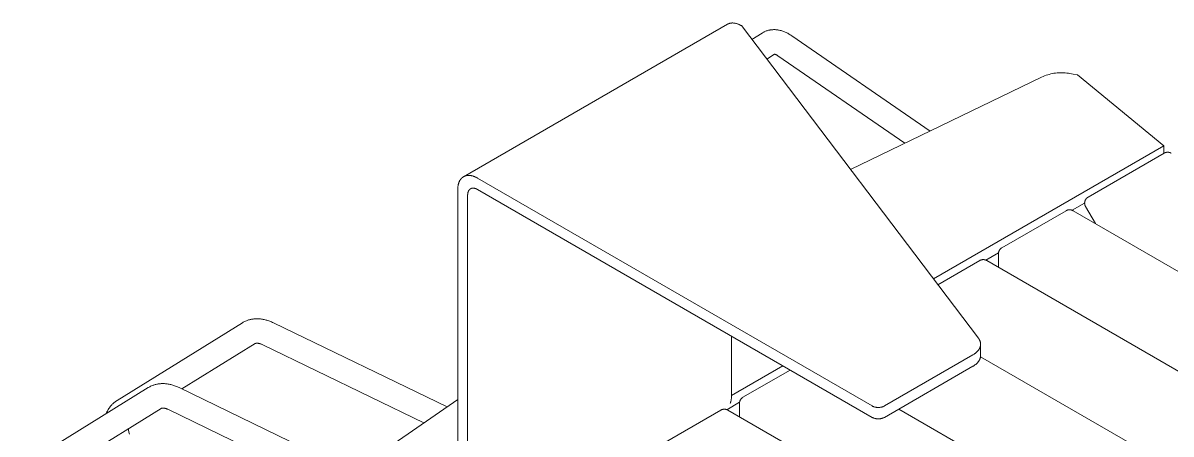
# Model space of a CAD drawing. Header units: inches. Extents: x -2 to 206, y 1 to 129.
# Drawn here: x 137.83 to 154.47, y 75.97 to 81.93 of the extents above; entities that cross this region are included whole.
import ezdxf

# ---------------------------------------------------------------- set-up
doc = ezdxf.new("R2010")
doc.units = ezdxf.units.IN
doc.layers.add('ZANO_R', color=7, linetype='Continuous', lineweight=0)

msp = doc.modelspace()

# ---------------------------------------------------------------- linework, layer by layer
at = {"layer": 'ZANO_R'}
for p, q in [((144.21824, 79.69904), (148.04238, 81.90691)), ((148.04238, 81.90691), (148.04488, 81.90832)), ((148.04488, 81.90832), (148.04742, 81.90968)), ((148.04742, 81.90968), (148.04998, 81.91098)), ((148.04998, 81.91098), (148.05257, 81.91223)), ((148.05257, 81.91223), (148.05518, 81.91342)), ((148.05518, 81.91342), (148.05782, 81.91456)), ((148.05782, 81.91456), (148.06048, 81.91564)), ((148.06048, 81.91564), (148.06316, 81.91666)), ((148.06316, 81.91666), (148.06592, 81.91765)), ((148.06592, 81.91765), (148.0687, 81.91858)), ((148.0687, 81.91858), (148.07149, 81.91945)), ((148.07149, 81.91945), (148.07431, 81.92027)), ((148.07431, 81.92027), (148.07714, 81.92103)), ((148.07714, 81.92103), (148.07998, 81.92173)), ((148.07998, 81.92173), (148.08284, 81.92237)), ((148.08284, 81.92237), (148.08571, 81.92296)), ((148.08571, 81.92296), (148.08876, 81.92352)), ((148.08876, 81.92352), (148.09182, 81.92402)), ((148.09182, 81.92402), (148.09489, 81.92445)), ((148.09489, 81.92445), (148.09797, 81.92482)), ((148.09797, 81.92482), (148.10105, 81.92514)), ((148.10105, 81.92514), (148.10414, 81.92539)), ((148.10414, 81.92539), (148.10724, 81.92559)), ((148.10724, 81.92559), (148.11034, 81.92573)), ((148.11034, 81.92573), (148.11344, 81.92582)), ((148.11344, 81.92582), (148.11655, 81.92585)), ((148.11655, 81.92585), (148.12275, 81.92574)), ((148.12275, 81.92574), (148.12895, 81.92543)), ((148.12895, 81.92543), (148.13514, 81.92492)), ((148.13514, 81.92492), (148.14198, 81.92413)), ((148.14198, 81.92413), (148.1488, 81.92311)), ((148.1488, 81.92311), (148.15557, 81.92186)), ((148.15557, 81.92186), (148.16231, 81.92042)), ((148.16231, 81.92042), (148.169, 81.91877)), ((148.169, 81.91877), (148.17564, 81.91693)), ((148.17564, 81.91693), (148.18223, 81.91492)), ((148.18223, 81.91492), (148.18877, 81.91274)), ((148.18877, 81.91274), (148.19601, 81.91011)), ((148.19601, 81.91011), (148.20317, 81.9073)), ((148.20317, 81.9073), (148.21026, 81.9043)), ((148.21026, 81.9043), (148.21727, 81.90113)), ((148.21727, 81.90113), (148.2242, 81.89779)), ((148.2242, 81.89779), (148.23106, 81.8943)), ((148.23106, 81.8943), (148.23785, 81.89066)), ((148.23785, 81.89066), (148.24455, 81.88688)), ((148.24455, 81.88688), (151.67958, 77.36041)), ((148.39639, 81.68679), (148.54559, 81.78039)), ((148.54559, 81.78039), (148.55298, 81.78488)), ((148.55298, 81.78488), (148.5605, 81.78918)), ((148.5605, 81.78918), (148.56812, 81.79326)), ((148.56812, 81.79326), (148.57585, 81.79714)), ((148.57585, 81.79714), (148.58567, 81.80169)), ((148.58567, 81.80169), (148.59564, 81.8059)), ((148.59564, 81.8059), (148.60574, 81.80977)), ((148.60574, 81.80977), (148.61597, 81.81329)), ((148.61597, 81.81329), (148.62631, 81.81646)), ((148.62631, 81.81646), (148.63675, 81.81928)), ((148.63675, 81.81928), (148.64567, 81.8214)), ((148.64567, 81.8214), (148.65462, 81.82326)), ((148.65462, 81.82326), (148.6636, 81.82486)), ((148.6636, 81.82486), (148.67261, 81.82621)), ((148.67261, 81.82621), (148.68163, 81.82732)), ((148.68163, 81.82732), (148.69067, 81.82817)), ((148.69067, 81.82817), (148.69973, 81.82879)), ((148.69973, 81.82879), (148.7088, 81.82916)), ((148.7088, 81.82916), (148.71787, 81.8293)), ((148.71787, 81.8293), (148.72695, 81.8292)), ((148.72695, 81.8292), (148.73603, 81.82887)), ((148.73603, 81.82887), (148.74511, 81.8283)), ((148.74511, 81.8283), (148.75418, 81.82752)), ((148.75418, 81.82752), (148.76324, 81.82651)), ((148.76324, 81.82651), (148.77229, 81.82527)), ((148.77229, 81.82527), (148.78132, 81.82382)), ((148.78132, 81.82382), (148.79392, 81.82143)), ((148.79392, 81.82143), (148.80646, 81.81863)), ((148.80646, 81.81863), (148.81893, 81.81543)), ((148.81893, 81.81543), (148.83135, 81.81184)), ((148.83135, 81.81184), (148.84369, 81.80787)), ((148.84369, 81.80787), (148.85596, 81.80352)), ((148.85596, 81.80352), (148.86815, 81.7988)), ((148.86815, 81.7988), (148.88026, 81.79374)), ((148.88026, 81.79374), (148.89228, 81.78832)), ((148.89228, 81.78832), (148.9042, 81.78257)), ((148.9042, 81.78257), (148.91604, 81.77649)), ((148.91604, 81.77649), (148.92777, 81.77009)), ((148.92777, 81.77009), (148.93939, 81.76338)), ((148.93939, 81.76338), (148.95091, 81.75637)), ((148.95091, 81.75637), (148.96231, 81.74907)), ((148.96231, 81.74907), (148.9736, 81.74148)), ((148.9736, 81.74148), (150.98161, 80.35985)), ((148.72391, 81.47459), (148.61112, 81.40384)), ((148.72282, 81.47459), (148.71858, 81.47549)), ((148.72703, 81.47353), (148.72282, 81.47459)), ((148.7312, 81.47233), (148.72703, 81.47353)), ((148.73532, 81.47098), (148.7312, 81.47233)), ((148.73939, 81.46949), (148.73532, 81.47098)), ((148.74341, 81.46786), (148.73939, 81.46949)), ((148.74738, 81.46609), (148.74341, 81.46786)), ((148.75127, 81.46418), (148.74738, 81.46609)), ((148.7551, 81.46214), (148.75127, 81.46418)), ((148.75885, 81.45997), (148.7551, 81.46214)), ((148.76253, 81.45767), (148.75885, 81.45997)), ((148.76612, 81.45524), (148.76253, 81.45767)), ((148.76963, 81.45268), (148.76612, 81.45524)), ((148.77305, 81.45001), (148.76963, 81.45268)), ((150.61534, 80.1824), (148.77305, 81.45001)), ((152.79772, 81.19964), (152.77462, 81.19631)), ((152.82092, 81.20218), (152.79772, 81.19964)), ((152.8442, 81.20394), (152.82092, 81.20218)), ((152.86752, 81.20491), (152.8442, 81.20394)), ((152.89085, 81.20509), (152.86752, 81.20491)), ((152.91418, 81.20448), (152.89085, 81.20509)), ((152.93748, 81.20309), (152.91418, 81.20448)), ((152.96072, 81.20091), (152.93748, 81.20309)), ((152.98387, 81.19794), (152.96072, 81.20091)), ((153.0069, 81.1942), (152.98387, 81.19794)), ((149.82763, 79.80079), (152.59651, 81.14219)), ((152.61789, 81.15156), (152.59651, 81.14219)), ((152.63957, 81.16021), (152.61789, 81.15156)), ((152.66152, 81.16812), (152.63957, 81.16021)), ((152.68374, 81.17528), (152.66152, 81.16812)), ((152.70618, 81.18169), (152.68374, 81.17528)), ((152.72882, 81.18733), (152.70618, 81.18169)), ((152.75165, 81.19221), (152.72882, 81.18733)), ((152.77462, 81.19631), (152.75165, 81.19221)), ((153.0298, 81.18968), (153.0069, 81.1942)), ((153.05253, 81.18439), (153.0298, 81.18968)), ((153.05253, 81.18439), (153.11697, 81.17576)), ((153.11697, 81.17576), (154.36627, 80.14472)), ((154.36627, 80.14472), (151.02887, 78.21787)), ((153.26985, 79.4035), (154.37194, 80.03979)), ((154.36627, 80.14472), (154.36627, 80.03651)), ((154.37194, 80.03979), (154.37492, 80.04144)), ((154.37492, 80.04144), (154.37796, 80.043)), ((154.37796, 80.043), (154.38105, 80.04445)), ((154.38105, 80.04445), (154.38419, 80.0458)), ((154.38419, 80.0458), (154.38737, 80.04704)), ((154.38737, 80.04704), (154.39059, 80.04817)), ((154.39059, 80.04817), (154.39385, 80.04919)), ((154.39385, 80.04919), (154.39714, 80.0501)), ((154.39714, 80.0501), (154.40046, 80.0509)), ((154.40046, 80.0509), (154.40381, 80.05159)), ((154.40381, 80.05159), (154.40717, 80.05216)), ((154.40717, 80.05216), (154.41055, 80.05262)), ((154.41055, 80.05262), (154.41395, 80.05297)), ((154.41395, 80.05297), (154.41736, 80.0532)), ((154.41736, 80.0532), (154.42077, 80.05331)), ((154.42077, 80.05331), (154.42419, 80.05331)), ((154.42419, 80.05331), (154.4276, 80.0532)), ((154.4276, 80.0532), (154.43101, 80.05297)), ((154.43101, 80.05297), (154.4344, 80.05262)), ((154.4344, 80.05262), (154.43779, 80.05216)), ((154.43779, 80.05216), (154.44115, 80.05159)), ((154.44115, 80.05159), (154.4445, 80.0509)), ((154.4445, 80.0509), (154.44782, 80.0501)), ((154.44782, 80.0501), (154.45111, 80.04919)), ((154.45111, 80.04919), (154.45437, 80.04817)), ((154.45437, 80.04817), (154.45759, 80.04704)), ((154.45759, 80.04704), (154.46077, 80.0458)), ((154.46077, 80.0458), (154.46391, 80.04445)), ((154.46391, 80.04445), (154.467, 80.043)), ((154.467, 80.043), (154.47004, 80.04144)), ((154.47004, 80.04144), (154.47302, 80.03979)), ((144.21824, 79.69904), (144.22087, 79.70052)), ((144.22087, 79.70052), (144.22354, 79.70195)), ((144.22354, 79.70195), (144.22624, 79.70331)), ((144.22624, 79.70331), (144.22897, 79.70461)), ((144.22897, 79.70461), (144.23173, 79.70586)), ((144.23173, 79.70586), (144.23453, 79.70704)), ((144.23453, 79.70704), (144.23735, 79.70816)), ((144.23735, 79.70816), (144.2402, 79.70922)), ((144.2402, 79.70922), (144.24308, 79.71023)), ((144.24308, 79.71023), (144.24599, 79.71117)), ((144.24599, 79.71117), (144.24892, 79.71205)), ((144.24892, 79.71205), (144.25188, 79.71287)), ((144.25188, 79.71287), (144.25486, 79.71362)), ((144.25486, 79.71362), (144.25787, 79.71432)), ((144.25787, 79.71432), (144.2609, 79.71496)), ((144.2609, 79.71496), (144.26396, 79.71553)), ((144.26396, 79.71553), (144.26703, 79.71604)), ((144.26703, 79.71604), (144.27013, 79.7165)), ((144.27013, 79.7165), (144.27324, 79.71689)), ((144.27324, 79.71689), (144.27638, 79.71722)), ((144.27638, 79.71722), (144.27953, 79.71749)), ((144.27953, 79.71749), (144.2827, 79.71771)), ((144.2827, 79.71771), (144.28589, 79.71786)), ((144.28589, 79.71786), (144.28909, 79.71795)), ((144.28909, 79.71795), (144.29231, 79.71798)), ((144.29231, 79.71798), (144.29554, 79.71796)), ((144.29554, 79.71796), (144.29879, 79.71788)), ((144.29879, 79.71788), (144.30204, 79.71773)), ((144.30204, 79.71773), (144.30859, 79.71728)), ((144.30859, 79.71728), (144.31517, 79.7166)), ((144.31517, 79.7166), (144.32178, 79.71569)), ((144.32178, 79.71569), (144.32842, 79.71457)), ((144.32842, 79.71457), (144.33507, 79.71324)), ((144.33507, 79.71324), (144.34174, 79.71169)), ((144.34174, 79.71169), (144.34841, 79.70995)), ((144.34841, 79.70995), (144.35508, 79.708)), ((144.35508, 79.708), (144.36174, 79.70586)), ((144.36174, 79.70586), (144.36839, 79.70354)), ((144.36839, 79.70354), (144.37501, 79.70104)), ((144.37501, 79.70104), (144.38162, 79.69836)), ((144.13478, 79.5285), (144.13514, 79.53573)), ((144.13514, 79.53573), (144.13565, 79.54294)), ((144.13565, 79.54294), (144.13632, 79.5501)), ((144.13632, 79.5501), (144.13714, 79.55721)), ((144.13714, 79.55721), (144.13812, 79.56427)), ((144.13812, 79.56427), (144.13927, 79.57126)), ((144.13927, 79.57126), (144.14058, 79.57818)), ((144.14058, 79.57818), (144.14206, 79.58501)), ((144.14206, 79.58501), (144.14371, 79.59176)), ((144.14371, 79.59176), (144.14553, 79.59841)), ((144.14553, 79.59841), (144.14753, 79.60496)), ((144.14753, 79.60496), (144.1497, 79.61139)), ((144.1497, 79.61139), (144.15205, 79.6177)), ((144.15205, 79.6177), (144.15457, 79.62388)), ((144.15457, 79.62388), (144.15727, 79.62992)), ((144.15727, 79.62992), (144.16015, 79.63581)), ((144.16015, 79.63581), (144.16166, 79.6387)), ((144.16166, 79.6387), (144.16321, 79.64156)), ((144.16321, 79.64156), (144.1648, 79.64437)), ((144.1648, 79.64437), (144.16644, 79.64714)), ((144.16644, 79.64714), (144.16812, 79.64986)), ((144.16812, 79.64986), (144.16984, 79.65255)), ((144.16984, 79.65255), (144.17161, 79.65519)), ((144.17161, 79.65519), (144.17343, 79.65778)), ((144.17343, 79.65778), (144.17528, 79.66033)), ((144.17528, 79.66033), (144.17718, 79.66283)), ((144.17718, 79.66283), (144.17912, 79.66529)), ((144.17912, 79.66529), (144.1811, 79.66769)), ((144.1811, 79.66769), (144.18313, 79.67005)), ((144.18313, 79.67005), (144.18519, 79.67236)), ((144.18519, 79.67236), (144.1873, 79.67462)), ((144.1873, 79.67462), (144.18945, 79.67682)), ((144.18945, 79.67682), (144.19164, 79.67897)), ((144.19164, 79.67897), (144.19387, 79.68107)), ((144.19387, 79.68107), (144.19613, 79.68312)), ((144.19613, 79.68312), (144.19844, 79.68511)), ((144.19844, 79.68511), (144.20079, 79.68705)), ((144.20079, 79.68705), (144.20317, 79.68894)), ((144.20317, 79.68894), (144.20559, 79.69076)), ((144.20559, 79.69076), (144.20805, 79.69253)), ((144.20805, 79.69253), (144.21054, 79.69425)), ((144.21054, 79.69425), (144.21307, 79.6959)), ((144.21307, 79.6959), (144.21564, 79.6975)), ((144.21564, 79.6975), (144.21824, 79.69904)), ((144.34997, 79.53318), (144.3484, 79.53304)), ((144.35156, 79.53329), (144.34997, 79.53318)), ((144.35315, 79.53336), (144.35156, 79.53329)), ((144.35475, 79.53341), (144.35315, 79.53336)), ((144.35636, 79.53343), (144.35475, 79.53341)), ((144.35798, 79.53341), (144.35636, 79.53343)), ((144.3596, 79.53337), (144.35798, 79.53341)), ((144.36123, 79.5333), (144.3596, 79.53337)), ((144.3645, 79.53307), (144.36123, 79.5333)), ((144.38162, 79.69836), (144.38819, 79.69552)), ((144.38819, 79.69552), (144.39472, 79.69251)), ((144.39472, 79.69251), (144.40122, 79.68935)), ((144.40122, 79.68935), (144.40767, 79.68605)), ((144.40767, 79.68605), (144.41407, 79.6826)), ((144.41407, 79.6826), (144.42041, 79.67902)), ((144.42041, 79.67902), (150.13912, 76.37732)), ((144.1345, 79.51394), (144.13457, 79.52123)), ((144.1345, 74.39664), (144.1345, 79.51394)), ((144.13457, 79.52123), (144.13478, 79.5285)), ((144.27749, 79.43505), (144.27745, 79.4314)), ((144.27745, 79.4314), (144.27745, 74.3141)), ((144.2776, 79.43868), (144.27749, 79.43505)), ((144.27778, 79.4423), (144.2776, 79.43868)), ((144.27803, 79.4459), (144.27778, 79.4423)), ((144.27837, 79.44948), (144.27803, 79.4459)), ((144.27878, 79.45304), (144.27837, 79.44948)), ((144.27927, 79.45657), (144.27878, 79.45304)), ((144.27984, 79.46006), (144.27927, 79.45657)), ((144.2805, 79.46352), (144.27984, 79.46006)), ((144.28124, 79.46694), (144.2805, 79.46352)), ((144.28206, 79.47031), (144.28124, 79.46694)), ((144.28297, 79.47364), (144.28206, 79.47031)), ((144.28397, 79.47691), (144.28297, 79.47364)), ((144.28506, 79.48013), (144.28397, 79.47691)), ((144.28623, 79.48328), (144.28506, 79.48013)), ((144.28749, 79.48637), (144.28623, 79.48328)), ((144.28884, 79.48939), (144.28749, 79.48637)), ((144.29028, 79.49234), (144.28884, 79.48939)), ((144.29103, 79.49379), (144.29028, 79.49234)), ((144.29181, 79.49521), (144.29103, 79.49379)), ((144.29261, 79.49662), (144.29181, 79.49521)), ((144.29343, 79.498), (144.29261, 79.49662)), ((144.29427, 79.49936), (144.29343, 79.498)), ((144.29513, 79.50071), (144.29427, 79.49936)), ((144.29601, 79.50203), (144.29513, 79.50071)), ((144.29692, 79.50332), (144.29601, 79.50203)), ((144.29785, 79.5046), (144.29692, 79.50332)), ((144.2988, 79.50585), (144.29785, 79.5046)), ((144.29977, 79.50708), (144.2988, 79.50585)), ((144.30076, 79.50828), (144.29977, 79.50708)), ((144.30177, 79.50946), (144.30076, 79.50828)), ((144.3028, 79.51061), (144.30177, 79.50946)), ((144.30386, 79.51174), (144.3028, 79.51061)), ((144.30493, 79.51284), (144.30386, 79.51174)), ((144.30602, 79.51392), (144.30493, 79.51284)), ((144.30714, 79.51497), (144.30602, 79.51392)), ((144.30827, 79.51599), (144.30714, 79.51497)), ((144.30943, 79.51699), (144.30827, 79.51599)), ((144.3106, 79.51796), (144.30943, 79.51699)), ((144.31179, 79.5189), (144.3106, 79.51796)), ((144.313, 79.51982), (144.31179, 79.5189)), ((144.31423, 79.5207), (144.313, 79.51982)), ((144.31548, 79.52156), (144.31423, 79.5207)), ((144.31674, 79.52239), (144.31548, 79.52156)), ((144.31803, 79.52318), (144.31674, 79.52239)), ((144.31933, 79.52395), (144.31803, 79.52318)), ((144.32064, 79.5247), (144.31933, 79.52395)), ((144.32198, 79.52541), (144.32064, 79.5247)), ((144.32333, 79.52609), (144.32198, 79.52541)), ((144.32469, 79.52674), (144.32333, 79.52609)), ((144.32607, 79.52736), (144.32469, 79.52674)), ((144.32747, 79.52795), (144.32607, 79.52736)), ((144.32888, 79.52851), (144.32747, 79.52795)), ((144.33031, 79.52905), (144.32888, 79.52851)), ((144.33175, 79.52955), (144.33031, 79.52905)), ((144.3332, 79.53002), (144.33175, 79.52955)), ((144.33467, 79.53046), (144.3332, 79.53002)), ((144.33615, 79.53087), (144.33467, 79.53046)), ((144.33764, 79.53125), (144.33615, 79.53087)), ((144.33914, 79.53159), (144.33764, 79.53125)), ((144.34066, 79.53191), (144.33914, 79.53159)), ((144.34218, 79.5322), (144.34066, 79.53191)), ((144.34372, 79.53246), (144.34218, 79.5322)), ((144.34527, 79.53268), (144.34372, 79.53246)), ((144.34683, 79.53288), (144.34527, 79.53268)), ((144.3484, 79.53304), (144.34683, 79.53288)), ((144.36779, 79.53273), (144.3645, 79.53307)), ((144.3711, 79.53228), (144.36779, 79.53273)), ((144.37442, 79.53172), (144.3711, 79.53228)), ((144.37774, 79.53105), (144.37442, 79.53172)), ((144.38108, 79.53028), (144.37774, 79.53105)), ((144.38441, 79.52941), (144.38108, 79.53028)), ((144.38775, 79.52843), (144.38441, 79.52941)), ((144.39108, 79.52737), (144.38775, 79.52843)), ((144.3944, 79.5262), (144.39108, 79.52737)), ((144.39771, 79.52495), (144.3944, 79.5262)), ((144.40101, 79.52361), (144.39771, 79.52495)), ((144.4043, 79.52219), (144.40101, 79.52361)), ((144.40757, 79.52069), (144.4043, 79.52219)), ((144.41081, 79.51911), (144.40757, 79.52069)), ((144.41404, 79.51746), (144.41081, 79.51911)), ((144.41724, 79.51573), (144.41404, 79.51746)), ((144.42041, 79.51394), (144.41724, 79.51573)), ((150.13912, 76.21224), (144.42041, 79.51394)), ((153.23201, 79.36501), (153.23372, 79.36797)), ((153.23372, 79.36797), (153.23553, 79.37087)), ((153.23553, 79.37087), (153.23743, 79.3737)), ((153.23743, 79.3737), (153.23943, 79.37647)), ((153.23943, 79.37647), (153.24152, 79.37917)), ((153.24152, 79.37917), (153.2437, 79.3818)), ((153.2437, 79.3818), (153.24596, 79.38435)), ((153.24596, 79.38435), (153.24832, 79.38683)), ((153.24832, 79.38683), (153.25075, 79.38922)), ((153.25075, 79.38922), (153.25327, 79.39153)), ((153.25327, 79.39153), (153.25586, 79.39376)), ((153.25586, 79.39376), (153.25852, 79.39589)), ((153.25852, 79.39589), (153.26126, 79.39794)), ((153.26126, 79.39794), (153.26406, 79.39989)), ((153.26406, 79.39989), (153.26693, 79.40174)), ((153.26693, 79.40174), (153.26985, 79.4035)), ((152.02074, 78.66996), (152.94997, 79.20645)), ((152.94997, 79.20645), (152.95296, 79.20811)), ((152.95296, 79.20811), (152.956, 79.20966)), ((152.956, 79.20966), (152.95909, 79.21111)), ((152.95909, 79.21111), (152.96222, 79.21246)), ((152.96222, 79.21246), (152.96541, 79.2137)), ((152.96541, 79.2137), (152.96863, 79.21483)), ((152.96863, 79.21483), (152.97188, 79.21585)), ((152.97188, 79.21585), (152.97518, 79.21677)), ((152.97518, 79.21677), (152.9785, 79.21757)), ((152.9785, 79.21757), (152.98184, 79.21825)), ((152.98184, 79.21825), (152.98521, 79.21883)), ((152.98521, 79.21883), (152.98859, 79.21929)), ((152.98859, 79.21929), (152.99199, 79.21963)), ((152.99199, 79.21963), (152.99539, 79.21986)), ((152.99539, 79.21986), (152.99881, 79.21998)), ((152.99881, 79.21998), (153.00222, 79.21998)), ((153.00222, 79.21998), (153.00563, 79.21986)), ((153.00563, 79.21986), (153.00904, 79.21963)), ((153.00904, 79.21963), (153.01244, 79.21929)), ((153.01244, 79.21929), (153.01582, 79.21883)), ((153.01582, 79.21883), (153.01919, 79.21825)), ((153.01919, 79.21825), (153.02253, 79.21757)), ((153.02253, 79.21757), (153.02585, 79.21677)), ((153.02585, 79.21677), (153.02914, 79.21585)), ((153.02914, 79.21585), (153.0324, 79.21483)), ((153.0324, 79.21483), (153.03562, 79.2137)), ((153.03562, 79.2137), (153.0388, 79.21246)), ((153.21932, 79.31746), (153.03802, 79.21278)), ((153.0388, 79.21246), (153.04194, 79.21111)), ((153.04194, 79.21111), (153.04503, 79.20966)), ((153.04503, 79.20966), (153.04807, 79.20811)), ((153.04807, 79.20811), (153.05106, 79.20645)), ((153.05106, 79.20645), (197.54687, 53.51678)), ((153.21931, 79.31596), (153.21937, 79.31937)), ((153.21936, 79.31265), (153.21931, 79.31596)), ((153.21953, 79.30934), (153.21936, 79.31265)), ((153.21937, 79.31937), (153.21954, 79.32278)), ((153.2198, 79.30605), (153.21953, 79.30934)), ((153.21954, 79.32278), (153.21983, 79.32618)), ((153.22018, 79.30276), (153.2198, 79.30605)), ((153.21983, 79.32618), (153.22023, 79.32957)), ((153.22066, 79.29949), (153.22018, 79.30276)), ((153.22023, 79.32957), (153.22075, 79.33295)), ((153.22125, 79.29623), (153.22066, 79.29949)), ((153.22075, 79.33295), (153.22138, 79.3363)), ((153.22195, 79.293), (153.22125, 79.29623)), ((153.22138, 79.3363), (153.22212, 79.33964)), ((153.22276, 79.28979), (153.22195, 79.293)), ((153.22212, 79.33964), (153.22298, 79.34294)), ((153.22366, 79.28661), (153.22276, 79.28979)), ((153.22298, 79.34294), (153.22395, 79.34622)), ((153.22468, 79.28346), (153.22366, 79.28661)), ((153.22395, 79.34622), (153.22502, 79.34946)), ((153.22579, 79.28035), (153.22468, 79.28346)), ((153.22502, 79.34946), (153.22621, 79.35266)), ((153.22701, 79.27727), (153.22579, 79.28035)), ((153.22621, 79.35266), (153.2275, 79.35582)), ((153.22832, 79.27424), (153.22701, 79.27727)), ((153.2275, 79.35582), (153.2289, 79.35893)), ((153.22974, 79.27125), (153.22832, 79.27424)), ((153.2289, 79.35893), (153.23041, 79.362)), ((153.23125, 79.2683), (153.22974, 79.27125)), ((153.23041, 79.362), (153.23201, 79.36501)), ((153.23285, 79.26541), (153.23125, 79.2683)), ((153.37481, 79.01953), (153.23285, 79.26541)), ((151.97124, 78.59687), (151.78713, 78.49058)), ((151.9702, 78.58242), (151.97025, 78.58583)), ((151.9702, 78.38609), (151.9702, 78.58242)), ((151.97025, 78.58583), (151.97043, 78.58924)), ((151.97043, 78.58924), (151.97072, 78.59264)), ((151.97072, 78.59264), (151.97112, 78.59603)), ((151.97112, 78.59603), (151.97164, 78.59941)), ((151.97164, 78.59941), (151.97227, 78.60276)), ((151.97227, 78.60276), (151.97301, 78.6061)), ((151.97301, 78.6061), (151.97387, 78.6094)), ((151.97387, 78.6094), (151.97483, 78.61268)), ((151.97483, 78.61268), (151.97591, 78.61592)), ((151.97591, 78.61592), (151.9771, 78.61912)), ((151.9771, 78.61912), (151.97839, 78.62228)), ((151.97839, 78.62228), (151.97979, 78.62539)), ((151.97979, 78.62539), (151.98129, 78.62846)), ((151.98129, 78.62846), (151.9829, 78.63147)), ((151.9829, 78.63147), (151.98461, 78.63443)), ((151.98461, 78.63443), (151.98641, 78.63733)), ((151.98641, 78.63733), (151.98832, 78.64016)), ((151.98832, 78.64016), (151.99031, 78.64293)), ((151.99031, 78.64293), (151.9924, 78.64563)), ((151.9924, 78.64563), (151.99458, 78.64826)), ((151.99458, 78.64826), (151.99685, 78.65081)), ((151.99685, 78.65081), (151.9992, 78.65329)), ((151.9992, 78.65329), (152.00164, 78.65568)), ((152.00164, 78.65568), (152.00415, 78.65799)), ((152.00415, 78.65799), (152.00674, 78.66022)), ((152.00674, 78.66022), (152.00941, 78.66235)), ((152.00941, 78.66235), (152.01214, 78.6644)), ((152.01214, 78.6644), (152.01495, 78.66635)), ((152.01495, 78.66635), (152.01781, 78.6682)), ((152.01781, 78.6682), (152.02074, 78.66996)), ((151.09249, 78.13404), (151.69908, 78.48425)), ((151.69908, 78.48425), (151.70207, 78.48591)), ((151.70207, 78.48591), (151.70511, 78.48746)), ((151.70511, 78.48746), (151.7082, 78.48892)), ((151.7082, 78.48892), (151.71134, 78.49026)), ((151.71134, 78.49026), (151.71452, 78.4915)), ((151.71452, 78.4915), (151.71774, 78.49263)), ((151.71774, 78.49263), (151.721, 78.49366)), ((151.721, 78.49366), (151.72429, 78.49457)), ((151.72429, 78.49457), (151.72761, 78.49537)), ((151.72761, 78.49537), (151.73095, 78.49605)), ((151.73095, 78.49605), (151.73432, 78.49663)), ((151.73432, 78.49663), (151.7377, 78.49709)), ((151.7377, 78.49709), (151.7411, 78.49743)), ((151.7411, 78.49743), (151.74451, 78.49766)), ((151.74451, 78.49766), (151.74792, 78.49778)), ((151.74792, 78.49778), (151.75133, 78.49778)), ((151.75133, 78.49778), (151.75475, 78.49766)), ((151.75475, 78.49766), (151.75815, 78.49743)), ((151.75815, 78.49743), (151.76155, 78.49709)), ((151.76155, 78.49709), (151.76493, 78.49663)), ((151.76493, 78.49663), (151.7683, 78.49605)), ((151.7683, 78.49605), (151.77165, 78.49537)), ((151.77165, 78.49537), (151.77496, 78.49457)), ((151.77496, 78.49457), (151.77826, 78.49366)), ((151.77826, 78.49366), (151.78151, 78.49263)), ((151.78151, 78.49263), (151.78474, 78.4915)), ((151.78474, 78.4915), (151.78792, 78.49026)), ((151.78792, 78.49026), (151.79105, 78.48892)), ((151.79105, 78.48892), (151.79415, 78.48746)), ((151.79415, 78.48746), (151.79719, 78.48591)), ((151.79719, 78.48591), (151.80017, 78.48425)), ((151.80017, 78.48425), (196.29598, 52.79458)), ((139.19732, 76.45818), (141.01274, 77.58241)), ((141.01274, 77.58241), (141.02409, 77.58916)), ((141.02409, 77.58916), (141.03566, 77.59551)), ((141.03566, 77.59551), (141.04745, 77.60145)), ((141.04745, 77.60145), (141.05943, 77.60698)), ((141.05943, 77.60698), (141.07161, 77.61208)), ((141.07161, 77.61208), (141.08209, 77.6161)), ((141.08209, 77.6161), (141.09268, 77.6198)), ((141.09268, 77.6198), (141.10335, 77.62319)), ((141.10335, 77.62319), (141.11411, 77.62627)), ((141.11411, 77.62627), (141.12495, 77.62905)), ((141.12495, 77.62905), (141.13587, 77.63152)), ((141.13587, 77.63152), (141.14686, 77.63369)), ((141.14686, 77.63369), (141.15791, 77.63557)), ((141.15791, 77.63557), (141.16903, 77.63714)), ((141.16903, 77.63714), (141.18019, 77.63842)), ((141.18019, 77.63842), (141.19141, 77.6394)), ((141.19141, 77.6394), (141.20268, 77.64009)), ((141.20268, 77.64009), (141.21398, 77.6405)), ((141.21398, 77.6405), (141.22532, 77.64061)), ((141.22532, 77.64061), (141.23668, 77.64044)), ((141.23668, 77.64044), (141.24807, 77.63999)), ((141.24807, 77.63999), (141.26156, 77.63909)), ((141.26156, 77.63909), (141.27506, 77.63781)), ((141.27506, 77.63781), (141.28855, 77.63614)), ((141.28855, 77.63614), (141.30204, 77.6341)), ((141.30204, 77.6341), (141.31552, 77.63169)), ((141.31552, 77.63169), (141.32898, 77.62891)), ((141.32898, 77.62891), (141.34242, 77.62578)), ((141.34242, 77.62578), (141.35584, 77.62229)), ((141.35584, 77.62229), (141.36922, 77.61845)), ((141.36922, 77.61845), (141.38256, 77.61427)), ((141.38256, 77.61427), (141.39586, 77.60975)), ((141.39586, 77.60975), (141.40911, 77.6049)), ((141.40911, 77.6049), (141.42231, 77.59972)), ((141.42231, 77.59972), (141.43545, 77.59423)), ((141.43545, 77.59423), (141.44851, 77.58841)), ((141.44851, 77.58841), (141.46151, 77.58229)), ((141.46151, 77.58229), (143.97826, 76.36304)), ((148.10159, 77.38861), (148.10159, 76.52197)), ((141.19902, 77.28161), (140.13707, 76.62398)), ((141.19941, 77.28185), (141.19902, 77.28161)), ((141.1998, 77.28207), (141.19941, 77.28185)), ((141.20019, 77.28229), (141.1998, 77.28207)), ((141.20059, 77.2825), (141.20019, 77.28229)), ((141.201, 77.2827), (141.20059, 77.2825)), ((141.2014, 77.2829), (141.201, 77.2827)), ((141.20223, 77.28327), (141.2014, 77.2829)), ((141.20306, 77.28361), (141.20223, 77.28327)), ((141.20391, 77.28393), (141.20306, 77.28361)), ((141.20476, 77.28422), (141.20391, 77.28393)), ((141.20562, 77.28449), (141.20476, 77.28422)), ((141.20665, 77.28479), (141.20562, 77.28449)), ((141.20768, 77.28506), (141.20665, 77.28479)), ((141.20872, 77.28531), (141.20768, 77.28506)), ((141.20976, 77.28553), (141.20872, 77.28531)), ((141.21081, 77.28573), (141.20976, 77.28553)), ((141.21186, 77.28591), (141.21081, 77.28573)), ((141.21397, 77.28621), (141.21186, 77.28591)), ((141.21537, 77.28637), (141.21397, 77.28621)), ((141.21678, 77.28651), (141.21537, 77.28637)), ((141.21819, 77.28662), (141.21678, 77.28651)), ((141.2196, 77.28671), (141.21819, 77.28662)), ((141.22242, 77.2868), (141.2196, 77.28671)), ((141.22525, 77.28681), (141.22242, 77.2868)), ((141.22807, 77.28674), (141.22525, 77.28681)), ((141.2309, 77.28659), (141.22807, 77.28674)), ((141.23372, 77.28637), (141.2309, 77.28659)), ((141.23654, 77.28609), (141.23372, 77.28637)), ((141.23954, 77.28572), (141.23654, 77.28609)), ((141.24253, 77.2853), (141.23954, 77.28572)), ((141.24551, 77.28482), (141.24253, 77.2853)), ((141.24848, 77.28428), (141.24551, 77.28482)), ((141.25439, 77.28305), (141.24848, 77.28428)), ((141.26026, 77.28162), (141.25439, 77.28305)), ((141.26432, 77.28051), (141.26026, 77.28162)), ((141.26836, 77.27933), (141.26432, 77.28051)), ((141.27238, 77.27806), (141.26836, 77.27933)), ((141.27637, 77.27673), (141.27238, 77.27806)), ((141.28302, 77.27433), (141.27637, 77.27673)), ((141.28961, 77.27175), (141.28302, 77.27433)), ((141.2985, 77.26796), (141.28961, 77.27175)), ((141.30726, 77.26388), (141.2985, 77.26796)), ((143.64296, 76.13234), (141.30726, 77.26388)), ((151.67958, 77.36041), (151.68221, 77.35686)), ((151.68221, 77.35686), (151.68475, 77.35326)), ((151.68475, 77.35326), (151.68719, 77.34961)), ((151.68719, 77.34961), (151.68953, 77.34592)), ((151.68953, 77.34592), (151.69176, 77.34219)), ((151.69176, 77.34219), (151.69388, 77.33842)), ((151.69429, 77.2075), (151.69206, 77.2035)), ((151.69388, 77.33842), (151.6959, 77.33461)), ((151.6964, 77.21154), (151.69429, 77.2075)), ((151.6959, 77.33461), (151.6978, 77.33076)), ((151.69837, 77.2156), (151.6964, 77.21154)), ((151.6978, 77.33076), (151.69959, 77.32688)), ((151.7002, 77.21968), (151.69837, 77.2156)), ((151.69959, 77.32688), (151.70126, 77.32296)), ((151.7019, 77.22379), (151.7002, 77.21968)), ((151.70126, 77.32296), (151.70281, 77.31901)), ((151.70346, 77.22792), (151.7019, 77.22379)), ((151.70281, 77.31901), (151.70424, 77.31503)), ((151.70489, 77.23206), (151.70346, 77.22792)), ((151.70424, 77.31503), (151.70555, 77.31102)), ((151.70617, 77.23622), (151.70489, 77.23206)), ((151.70555, 77.31102), (151.70673, 77.30698)), ((151.70732, 77.24039), (151.70617, 77.23622)), ((151.70673, 77.30698), (151.70778, 77.30292)), ((151.70832, 77.24457), (151.70732, 77.24039)), ((151.70778, 77.30292), (151.7087, 77.29883)), ((151.70919, 77.24876), (151.70832, 77.24457)), ((151.7087, 77.29883), (151.7095, 77.29473)), ((151.70991, 77.25296), (151.70919, 77.24876)), ((151.7095, 77.29473), (151.71015, 77.2906)), ((151.7105, 77.25716), (151.70991, 77.25296)), ((151.71015, 77.2906), (151.71068, 77.28646)), ((151.71094, 77.26136), (151.7105, 77.25716)), ((151.71068, 77.28646), (151.71107, 77.2823)), ((151.71125, 77.26556), (151.71094, 77.26136)), ((151.71107, 77.2823), (151.71132, 77.27813)), ((151.71141, 77.26976), (151.71125, 77.26556)), ((151.71132, 77.27813), (151.71143, 77.27395)), ((151.71143, 77.27395), (151.71141, 77.26976)), ((151.71144, 77.26976), (151.71144, 77.10751)), ((150.31782, 76.37732), (151.60041, 77.11783)), ((151.60974, 77.12341), (151.60041, 77.11783)), ((151.61881, 77.12923), (151.60974, 77.12341)), ((151.6276, 77.1353), (151.61881, 77.12923)), ((151.63188, 77.13843), (151.6276, 77.1353)), ((151.63608, 77.14161), (151.63188, 77.13843)), ((151.64019, 77.14486), (151.63608, 77.14161)), ((151.64422, 77.14815), (151.64019, 77.14486)), ((151.64815, 77.15151), (151.64422, 77.14815)), ((151.65199, 77.15491), (151.64815, 77.15151)), ((151.65574, 77.15838), (151.65199, 77.15491)), ((151.65938, 77.16189), (151.65574, 77.15838)), ((151.66292, 77.16545), (151.65938, 77.16189)), ((151.66636, 77.16906), (151.66292, 77.16545)), ((151.66968, 77.17272), (151.66636, 77.16906)), ((151.6729, 77.17643), (151.66968, 77.17272)), ((151.676, 77.18018), (151.6729, 77.17643)), ((151.67898, 77.18397), (151.676, 77.18018)), ((151.68184, 77.1878), (151.67898, 77.18397)), ((151.68458, 77.19167), (151.68184, 77.1878)), ((151.6872, 77.19558), (151.68458, 77.19167)), ((151.6897, 77.19952), (151.6872, 77.19558)), ((151.69206, 77.2035), (151.6897, 77.19952)), ((151.68992, 77.03482), (151.69147, 77.0374)), ((151.69147, 77.0374), (151.69296, 77.04)), ((151.69296, 77.04), (151.69439, 77.04261)), ((151.69439, 77.04261), (151.69577, 77.04524)), ((151.69577, 77.04524), (151.6971, 77.04788)), ((151.6971, 77.04788), (151.69837, 77.05052)), ((151.69837, 77.05052), (151.69958, 77.05318)), ((151.69958, 77.05318), (151.70073, 77.05585)), ((151.70073, 77.05585), (151.70182, 77.05852)), ((151.70182, 77.05852), (151.70286, 77.06121)), ((151.70286, 77.06121), (151.70384, 77.0639)), ((151.70384, 77.0639), (151.70476, 77.0666)), ((151.70476, 77.0666), (151.70562, 77.06931)), ((151.70562, 77.06931), (151.70642, 77.07202)), ((151.70642, 77.07202), (151.70717, 77.07473)), ((151.70717, 77.07473), (151.70785, 77.07746)), ((151.70785, 77.07746), (151.70847, 77.08018)), ((151.70847, 77.08018), (151.70904, 77.08291)), ((151.70904, 77.08291), (151.70954, 77.08564)), ((151.70954, 77.08564), (151.70999, 77.08837)), ((151.70999, 77.08837), (151.71038, 77.09111)), ((151.71038, 77.09111), (151.7107, 77.09384)), ((151.71045, 77.09165), (195.04509, 52.07238)), ((151.7107, 77.09384), (151.71097, 77.09658)), ((151.71097, 77.09658), (151.71118, 77.09931)), ((151.71118, 77.09931), (151.71132, 77.10205)), ((151.71132, 77.10205), (151.71141, 77.10478)), ((151.71141, 77.10478), (151.71144, 77.10751)), ((148.84707, 76.95821), (148.10159, 76.52781)), ((148.26808, 76.50336), (148.95149, 76.89792)), ((151.60041, 76.95275), (150.31782, 76.21224)), ((151.60041, 76.95275), (151.60651, 76.95636)), ((151.60651, 76.95636), (151.61251, 76.96007)), ((151.61251, 76.96007), (151.6184, 76.96388)), ((151.6184, 76.96388), (151.62416, 76.9678)), ((151.62416, 76.9678), (151.6298, 76.97182)), ((151.6298, 76.97182), (151.6353, 76.97594)), ((151.6353, 76.97594), (151.64066, 76.98016)), ((151.64066, 76.98016), (151.64587, 76.98448)), ((151.64587, 76.98448), (151.65093, 76.98888)), ((151.65093, 76.98888), (151.65582, 76.99338)), ((151.65582, 76.99338), (151.66054, 76.99797)), ((151.66054, 76.99797), (151.66509, 77.00264)), ((151.66509, 77.00264), (151.66945, 77.00739)), ((151.66945, 77.00739), (151.67363, 77.01222)), ((151.67363, 77.01222), (151.67761, 77.01713)), ((151.67761, 77.01713), (151.68138, 77.0221)), ((151.68138, 77.0221), (151.68496, 77.02714)), ((151.68496, 77.02714), (151.68832, 77.03224)), ((151.68832, 77.03224), (151.68992, 77.03482)), ((137.83279, 75.51929), (139.64822, 76.64352)), ((139.64822, 76.64352), (139.65956, 76.65027)), ((139.65956, 76.65027), (139.67113, 76.65662)), ((139.67113, 76.65662), (139.68292, 76.66256)), ((139.68292, 76.66256), (139.69491, 76.66809)), ((139.69491, 76.66809), (139.70708, 76.6732)), ((139.70708, 76.6732), (139.71757, 76.67721)), ((139.71757, 76.67721), (139.72815, 76.68091)), ((139.72815, 76.68091), (139.73883, 76.6843)), ((139.73883, 76.6843), (139.74959, 76.68738)), ((139.74959, 76.68738), (139.76043, 76.69016)), ((139.76043, 76.69016), (139.77135, 76.69263)), ((139.77135, 76.69263), (139.78233, 76.69481)), ((139.78233, 76.69481), (139.79339, 76.69668)), ((139.79339, 76.69668), (139.8045, 76.69825)), ((139.8045, 76.69825), (139.81567, 76.69953)), ((139.81567, 76.69953), (139.82689, 76.70051)), ((139.82689, 76.70051), (139.83815, 76.70121)), ((139.83815, 76.70121), (139.84945, 76.70161)), ((139.84945, 76.70161), (139.86079, 76.70173)), ((139.86079, 76.70173), (139.87216, 76.70156)), ((139.87216, 76.70156), (139.88355, 76.7011)), ((139.88355, 76.7011), (139.89704, 76.7002)), ((139.89704, 76.7002), (139.91053, 76.69892)), ((139.91053, 76.69892), (139.92402, 76.69725)), ((139.92402, 76.69725), (139.93751, 76.69521)), ((139.93751, 76.69521), (139.95099, 76.6928)), ((139.95099, 76.6928), (139.96446, 76.69003)), ((139.96446, 76.69003), (139.9779, 76.68689)), ((139.9779, 76.68689), (139.99131, 76.6834)), ((139.99131, 76.6834), (140.0047, 76.67956)), ((140.0047, 76.67956), (140.01804, 76.67538)), ((140.01804, 76.67538), (140.03134, 76.67086)), ((140.03134, 76.67086), (140.04459, 76.66601)), ((140.04459, 76.66601), (140.05778, 76.66084)), ((140.05778, 76.66084), (140.07092, 76.65534)), ((140.07092, 76.65534), (140.08399, 76.64952)), ((140.08399, 76.64952), (140.09699, 76.6434)), ((140.09699, 76.6434), (142.61372, 75.42416)), ((139.09272, 76.36178), (139.10104, 76.37257)), ((139.10104, 76.37257), (139.10973, 76.38306)), ((139.10973, 76.38306), (139.11875, 76.39327)), ((139.11875, 76.39327), (139.12704, 76.40197)), ((139.12704, 76.40197), (139.13559, 76.41041)), ((139.13559, 76.41041), (139.14441, 76.41857)), ((139.14441, 76.41857), (139.15349, 76.42644)), ((139.15349, 76.42644), (139.16281, 76.43402)), ((139.16281, 76.43402), (139.17237, 76.4413)), ((139.17237, 76.4413), (139.18216, 76.44827)), ((139.18216, 76.44827), (139.18968, 76.45332)), ((139.18968, 76.45332), (139.19732, 76.45818)), ((142.21919, 75.1527), (144.1345, 76.47054)), ((148.21858, 76.43027), (148.03447, 76.32398)), ((148.08533, 76.42204), (148.08208, 76.41337)), ((148.08829, 76.43081), (148.08533, 76.42204)), ((148.09096, 76.43967), (148.08829, 76.43081)), ((148.09334, 76.44861), (148.09096, 76.43967)), ((148.09542, 76.45763), (148.09334, 76.44861)), ((148.09721, 76.46671), (148.09542, 76.45763)), ((148.09869, 76.47584), (148.09721, 76.46671)), ((148.09988, 76.48502), (148.09869, 76.47584)), ((148.10076, 76.49423), (148.09988, 76.48502)), ((148.10134, 76.50347), (148.10076, 76.49423)), ((148.10162, 76.51272), (148.10134, 76.50347)), ((148.10159, 76.52197), (148.10162, 76.51272)), ((148.21754, 76.41582), (148.2176, 76.41923)), ((148.21754, 76.21949), (148.21754, 76.41582)), ((148.2176, 76.41923), (148.21777, 76.42264)), ((148.21777, 76.42264), (148.21806, 76.42604)), ((148.21806, 76.42604), (148.21846, 76.42943)), ((148.21846, 76.42943), (148.21898, 76.43281)), ((148.21898, 76.43281), (148.21961, 76.43617)), ((148.21961, 76.43617), (148.22035, 76.4395)), ((148.22035, 76.4395), (148.22121, 76.4428)), ((148.22121, 76.4428), (148.22217, 76.44608)), ((148.22217, 76.44608), (148.22325, 76.44932)), ((148.22325, 76.44932), (148.22444, 76.45252)), ((148.22444, 76.45252), (148.22573, 76.45568)), ((148.22573, 76.45568), (148.22713, 76.4588)), ((148.22713, 76.4588), (148.22863, 76.46186)), ((148.22863, 76.46186), (148.23024, 76.46487)), ((148.23024, 76.46487), (148.23195, 76.46783)), ((148.23195, 76.46783), (148.23375, 76.47073)), ((148.23375, 76.47073), (148.23566, 76.47356)), ((148.23566, 76.47356), (148.23765, 76.47633)), ((148.23765, 76.47633), (148.23974, 76.47903)), ((148.23974, 76.47903), (148.24192, 76.48166)), ((148.24192, 76.48166), (148.24419, 76.48422)), ((148.24419, 76.48422), (148.24654, 76.48669)), ((148.24654, 76.48669), (148.24898, 76.48908)), ((148.24898, 76.48908), (148.25149, 76.49139)), ((148.25149, 76.49139), (148.25408, 76.49362)), ((148.25408, 76.49362), (148.25675, 76.49575)), ((148.25675, 76.49575), (148.25948, 76.4978)), ((148.25948, 76.4978), (148.26229, 76.49975)), ((148.26229, 76.49975), (148.26515, 76.5016)), ((148.26515, 76.5016), (148.26808, 76.50336)), ((150.1453, 76.37432), (150.13912, 76.37732)), ((150.15158, 76.37154), (150.1453, 76.37432)), ((150.31164, 76.37432), (150.30536, 76.37154)), ((150.31782, 76.37732), (150.31164, 76.37432)), ((139.83449, 76.34273), (138.01907, 75.21849)), ((139.03991, 76.26682), (139.04509, 76.27941)), ((139.04509, 76.27941), (139.0507, 76.29183)), ((139.0507, 76.29183), (139.05672, 76.30405)), ((139.05672, 76.30405), (139.06314, 76.31606)), ((139.06314, 76.31606), (139.06996, 76.32786)), ((139.06996, 76.32786), (139.07717, 76.33942)), ((139.07717, 76.33942), (139.08475, 76.35073)), ((139.08475, 76.35073), (139.09272, 76.36178)), ((139.83488, 76.34296), (139.83449, 76.34273)), ((139.83527, 76.34318), (139.83488, 76.34296)), ((139.83567, 76.3434), (139.83527, 76.34318)), ((139.83607, 76.34361), (139.83567, 76.3434)), ((139.83647, 76.34381), (139.83607, 76.34361)), ((139.83688, 76.34401), (139.83647, 76.34381)), ((139.8377, 76.34438), (139.83688, 76.34401)), ((139.83854, 76.34472), (139.8377, 76.34438)), ((139.83938, 76.34504), (139.83854, 76.34472)), ((139.84023, 76.34533), (139.83938, 76.34504)), ((139.8411, 76.34561), (139.84023, 76.34533)), ((139.84212, 76.3459), (139.8411, 76.34561)), ((139.84315, 76.34617), (139.84212, 76.3459)), ((139.84419, 76.34642), (139.84315, 76.34617)), ((139.84523, 76.34664), (139.84419, 76.34642)), ((139.84628, 76.34684), (139.84523, 76.34664)), ((139.84733, 76.34702), (139.84628, 76.34684)), ((139.84945, 76.34732), (139.84733, 76.34702)), ((139.85085, 76.34748), (139.84945, 76.34732)), ((139.85225, 76.34762), (139.85085, 76.34748)), ((139.85366, 76.34773), (139.85225, 76.34762)), ((139.85507, 76.34782), (139.85366, 76.34773)), ((139.85789, 76.34792), (139.85507, 76.34782)), ((139.86072, 76.34793), (139.85789, 76.34792)), ((139.86355, 76.34785), (139.86072, 76.34793)), ((139.86637, 76.3477), (139.86355, 76.34785)), ((139.86919, 76.34748), (139.86637, 76.3477)), ((139.87201, 76.3472), (139.86919, 76.34748)), ((139.87501, 76.34684), (139.87201, 76.3472)), ((139.878, 76.34641), (139.87501, 76.34684)), ((139.88098, 76.34593), (139.878, 76.34641)), ((139.88395, 76.34539), (139.88098, 76.34593)), ((139.88986, 76.34416), (139.88395, 76.34539)), ((139.89573, 76.34273), (139.88986, 76.34416)), ((139.89979, 76.34162), (139.89573, 76.34273)), ((139.90383, 76.34044), (139.89979, 76.34162)), ((139.90785, 76.33918), (139.90383, 76.34044)), ((139.91184, 76.33784), (139.90785, 76.33918)), ((139.9185, 76.33545), (139.91184, 76.33784)), ((139.92509, 76.33286), (139.9185, 76.33545)), ((139.93397, 76.32907), (139.92509, 76.33286)), ((139.94273, 76.32499), (139.93397, 76.32907)), ((142.27843, 75.19346), (139.94273, 76.32499)), ((147.0172, 75.78116), (147.94643, 76.31765)), ((147.94643, 76.31765), (147.94941, 76.31931)), ((147.94941, 76.31931), (147.95245, 76.32086)), ((147.95245, 76.32086), (147.95554, 76.32232)), ((147.95554, 76.32232), (147.95868, 76.32366)), ((147.95868, 76.32366), (147.96186, 76.3249)), ((147.96186, 76.3249), (147.96508, 76.32603)), ((147.96508, 76.32603), (147.96834, 76.32706)), ((147.96834, 76.32706), (147.97163, 76.32797)), ((147.97163, 76.32797), (147.97495, 76.32877)), ((147.97495, 76.32877), (147.9783, 76.32946)), ((147.9783, 76.32946), (147.98166, 76.33003)), ((147.98166, 76.33003), (147.98504, 76.33049)), ((147.98504, 76.33049), (147.98844, 76.33084)), ((147.98844, 76.33084), (147.99185, 76.33107)), ((147.99185, 76.33107), (147.99526, 76.33118)), ((147.99526, 76.33118), (147.99868, 76.33118)), ((147.99868, 76.33118), (148.00209, 76.33107)), ((148.00209, 76.33107), (148.0055, 76.33084)), ((148.0055, 76.33084), (148.00889, 76.33049)), ((148.00889, 76.33049), (148.01228, 76.33003)), ((148.01228, 76.33003), (148.01564, 76.32946)), ((148.01564, 76.32946), (148.01899, 76.32877)), ((148.01899, 76.32877), (148.02231, 76.32797)), ((148.02231, 76.32797), (148.0256, 76.32706)), ((148.0256, 76.32706), (148.02885, 76.32603)), ((148.02885, 76.32603), (148.03208, 76.3249)), ((148.03208, 76.3249), (148.03526, 76.32366)), ((148.03526, 76.32366), (148.0384, 76.32232)), ((148.0384, 76.32232), (148.04149, 76.32086)), ((148.04149, 76.32086), (148.04453, 76.31931)), ((148.04453, 76.31931), (148.04751, 76.31765)), ((148.04751, 76.31765), (192.54332, 50.62798)), ((150.13912, 76.21224), (150.1453, 76.20924)), ((150.1453, 76.20924), (150.15158, 76.20646)), ((150.15795, 76.36897), (150.15158, 76.37154)), ((150.15158, 76.20646), (150.15795, 76.2039)), ((150.1644, 76.36663), (150.15795, 76.36897)), ((150.17094, 76.36452), (150.1644, 76.36663)), ((150.17754, 76.36263), (150.17094, 76.36452)), ((150.18421, 76.36098), (150.17754, 76.36263)), ((150.19092, 76.35955), (150.18421, 76.36098)), ((150.19769, 76.35836), (150.19092, 76.35955)), ((150.20449, 76.35741), (150.19769, 76.35836)), ((150.21132, 76.3567), (150.20449, 76.35741)), ((150.21817, 76.35622), (150.21132, 76.3567)), ((150.22503, 76.35598), (150.21817, 76.35622)), ((150.2319, 76.35598), (150.22503, 76.35598)), ((150.23877, 76.35622), (150.2319, 76.35598)), ((150.24562, 76.3567), (150.23877, 76.35622)), ((150.25245, 76.35741), (150.24562, 76.3567)), ((150.25925, 76.35836), (150.25245, 76.35741)), ((150.26601, 76.35955), (150.25925, 76.35836)), ((150.27273, 76.36098), (150.26601, 76.35955)), ((150.2794, 76.36263), (150.27273, 76.36098)), ((150.286, 76.36452), (150.2794, 76.36263)), ((150.29253, 76.36663), (150.286, 76.36452)), ((150.29899, 76.36897), (150.29253, 76.36663)), ((150.30536, 76.37154), (150.29899, 76.36897)), ((150.29899, 76.2039), (150.30536, 76.20646)), ((150.30536, 76.20646), (150.31164, 76.20924)), ((150.31164, 76.20924), (150.31782, 76.21224)), ((150.52484, 76.33177), (193.79421, 51.35018)), ((139.35985, 76.04879), (139.3613, 76.03566)), ((150.15795, 76.2039), (150.1644, 76.20156)), ((150.1644, 76.20156), (150.17094, 76.19944)), ((150.17094, 76.19944), (150.17754, 76.19756)), ((150.17754, 76.19756), (150.18421, 76.1959)), ((150.18421, 76.1959), (150.19092, 76.19448)), ((150.19092, 76.19448), (150.19769, 76.19329)), ((150.19769, 76.19329), (150.20449, 76.19234)), ((150.20449, 76.19234), (150.21132, 76.19162)), ((150.21132, 76.19162), (150.21817, 76.19115)), ((150.21817, 76.19115), (150.22503, 76.19091)), ((150.22503, 76.19091), (150.2319, 76.19091)), ((150.2319, 76.19091), (150.23877, 76.19115)), ((150.23877, 76.19115), (150.24562, 76.19162)), ((150.24562, 76.19162), (150.25245, 76.19234)), ((150.25245, 76.19234), (150.25925, 76.19329)), ((150.25925, 76.19329), (150.26601, 76.19448)), ((150.26601, 76.19448), (150.27273, 76.1959)), ((150.27273, 76.1959), (150.2794, 76.19756)), ((150.2794, 76.19756), (150.286, 76.19944)), ((150.286, 76.19944), (150.29253, 76.20156)), ((150.29253, 76.20156), (150.29899, 76.2039)), ((139.3613, 76.03566), (139.36318, 76.02258)), ((139.36318, 76.02258), (139.36548, 76.00957)), ((139.36548, 76.00957), (139.36822, 75.99664)), ((139.36822, 75.99664), (139.37137, 75.98381)), ((139.37137, 75.98381), (139.37495, 75.97108))]:
    msp.add_line(p, q, dxfattribs=at)

doc.saveas('drawing.dxf')
